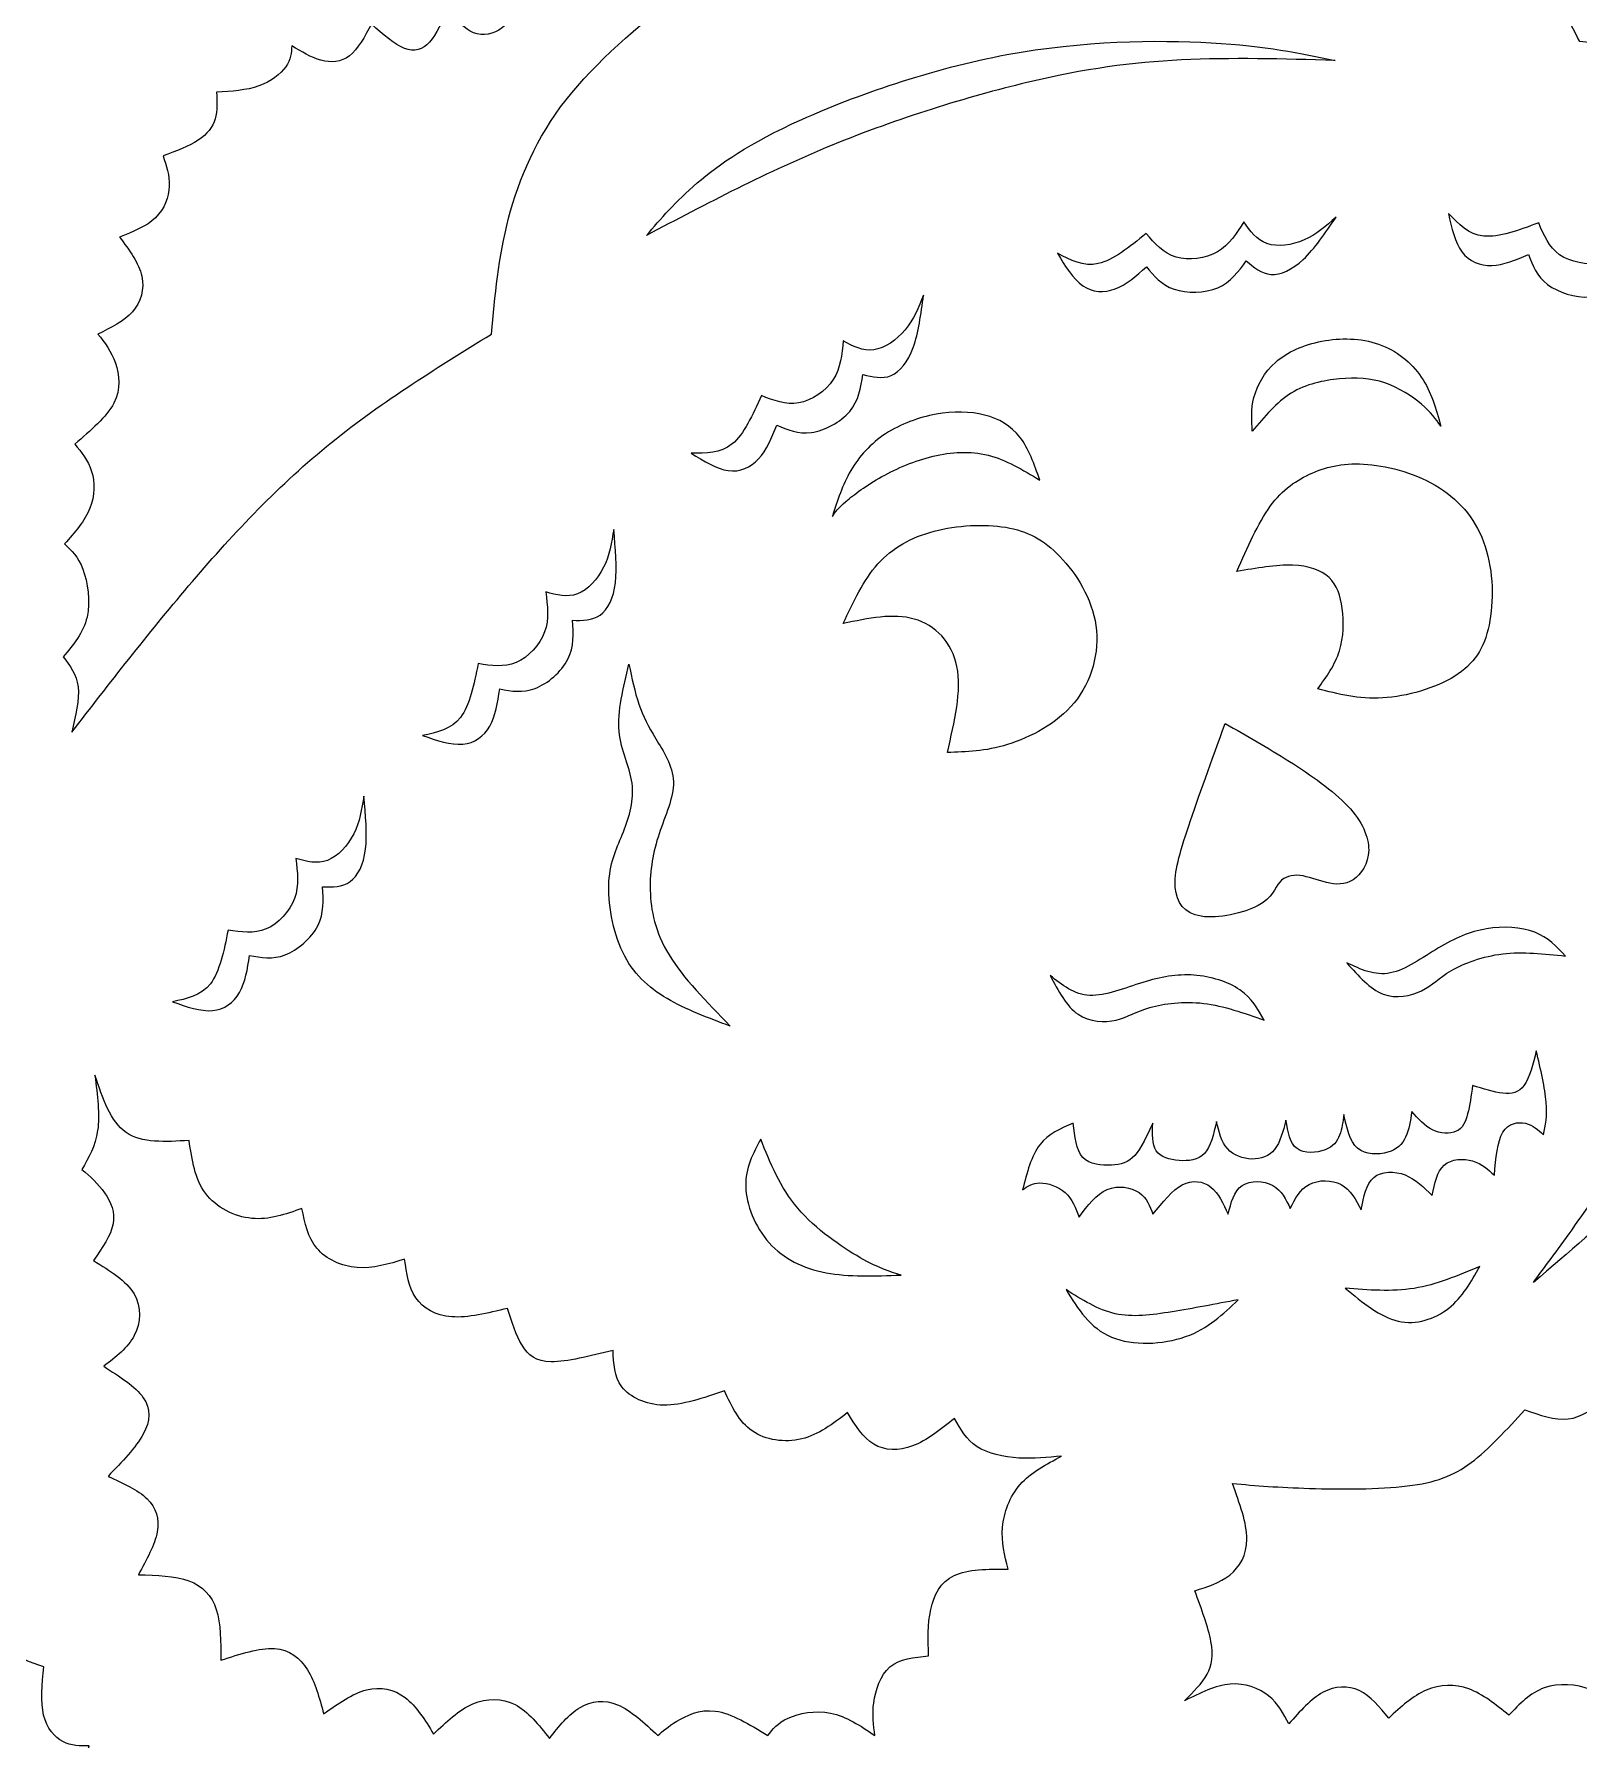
# Model space of a CAD drawing. Header units: millimetres. Extents: x 30 to 570, y 16 to 401.
# Drawn here: x 92.3 to 163.5, y 253.6 to 332.2 of the extents above; entities that cross this region are included whole.
import ezdxf

# ---------------------------------------------------------------- set-up
doc = ezdxf.new("R2010")
doc.units = ezdxf.units.MM
doc.layers.add('Default', color=7, linetype='Continuous')
doc.layers.add('DV1_Layer_1', color=7, linetype='Continuous')

# ---------------------------------------------------------------- blocks, each defined once
blk = doc.blocks.new('SE')
at = {"layer": 'DV1_Layer_1', "color": 7, "linetype": 'Continuous'}
for points, knots in [([(300.174, 19.959), (298.126, 20.003), (296.078, 20.048), (294.365, 20.471), (292.65, 20.894), (291.27, 21.695), (290.402, 22.741), (289.534, 23.788), (289.178, 25.079), (288.822, 26.37), (287.263, 26.325), (284.147, 26.236), (281.209, 28.284), (280.051, 29.419), (278.894, 30.555), (278.048, 31.801), (277.202, 33.048), (276.49, 32.424), (275.065, 31.178), (271.86, 31.534), (270.68, 32.313), (269.5, 33.092), (268.743, 34.472), (267.986, 35.853), (267.051, 34.873), (266.116, 33.894), (264.736, 33.382), (263.356, 32.87), (261.531, 32.825), (260.129, 33.159), (258.726, 33.493), (257.747, 34.205), (257.079, 35.073), (256.411, 35.942), (256.055, 36.966), (255.699, 37.989), (253.829, 37.9), (250.089, 37.722), (244.213, 39.859), (238.87, 42.263), (234.952, 41.907), (233.016, 41.418), (231.079, 40.928), (229.165, 40.126), (227.139, 38.791), (225.114, 37.455), (222.977, 35.585), (220.461, 33.872), (217.946, 32.157), (212.158, 29.041), (208.285, 27.038), (201.963, 24.99), (198.958, 24.344), (195.953, 23.699), (193.104, 23.431), (189.431, 23.498), (185.758, 23.565), (181.261, 23.966), (177.099, 25.279), (172.936, 26.592), (165.279, 31.044), (156.909, 35.496), (153.214, 37.077), (149.519, 38.657), (146.313, 39.592), (143.486, 40.015), (140.659, 40.438), (138.21, 40.349), (135.873, 39.659), (133.536, 38.969), (129.084, 36.387), (124.276, 35.585), (121.983, 35.407), (119.69, 35.229), (117.509, 35.274), (115.661, 35.63), (113.814, 35.986), (112.3, 36.654), (110.786, 37.322), (109.896, 35.808), (108.115, 32.781), (104.553, 31.534), (102.862, 31.245), (101.17, 30.955), (99.567, 31), (98.209, 31.534), (96.851, 32.068), (95.738, 33.092), (94.959, 34.205), (94.18, 35.318), (93.735, 36.52), (93.423, 37.789), (93.112, 39.058), (92.934, 40.394), (92.756, 41.729), (90.173, 40.883), (87.591, 40.037), (84.564, 39.214), (81.537, 38.39), (74.591, 36.787), (69.427, 36.431), (66.6, 36.676), (63.773, 36.921), (60.701, 37.589), (57.407, 38.902), (54.112, 40.215), (50.595, 42.174), (48.236, 45.179), (45.876, 48.185), (43.472, 56.287), (44.808, 61.362), (45.943, 63.41), (47.078, 65.458), (48.681, 67.017), (50.283, 68.575), (47.523, 70.89), (44.763, 73.205), (42.003, 75.52), (44.451, 78.147), (46.9, 80.773), (49.349, 83.4), (46.766, 85.804), (44.184, 88.208), (41.602, 90.612), (44.14, 93.239), (46.677, 95.865), (49.215, 98.492), (46.633, 101.119), (44.051, 103.746), (41.469, 106.372), (44.14, 109.043), (46.811, 111.715), (49.482, 114.386), (46.677, 116.879), (43.873, 119.372), (41.068, 121.865), (43.338, 124.625), (45.609, 127.386), (47.879, 130.146), (45.119, 132.684), (42.359, 135.221), (39.599, 137.759), (41.958, 140.385), (44.318, 143.012), (46.677, 145.639), (44.006, 147.998), (41.335, 150.358), (38.664, 152.718), (41.335, 155.3), (44.006, 157.882), (46.677, 160.464), (43.917, 162.868), (41.157, 165.272), (38.397, 167.676), (41.157, 170.392), (43.917, 173.108), (46.677, 175.823), (43.784, 178.094), (40.89, 180.364), (37.996, 182.635), (40.623, 185.306), (43.249, 187.977), (45.876, 190.649), (43.427, 193.142), (40.979, 195.635), (38.53, 198.128), (41.379, 200.487), (44.229, 202.847), (47.078, 205.207), (44.629, 207.7), (42.181, 210.193), (39.732, 212.686), (42.136, 215.224), (44.54, 217.761), (46.944, 220.299), (44.273, 222.658), (41.602, 225.018), (38.931, 227.378), (41.29, 230.316), (43.65, 233.254), (46.01, 236.193), (43.472, 238.374), (40.934, 240.555), (38.397, 242.737), (40.934, 245.675), (43.472, 248.614), (46.01, 251.552), (43.027, 253.555), (40.044, 255.559), (37.061, 257.562), (39.777, 259.833), (42.492, 262.103), (45.208, 264.374), (42.27, 267.045), (39.332, 269.716), (36.393, 272.387), (39.332, 274.925), (42.27, 277.463), (45.208, 280), (42.403, 282.493), (39.599, 284.986), (36.794, 287.48), (39.821, 290.062), (42.849, 292.644), (45.876, 295.226), (43.249, 297.808), (40.623, 300.39), (37.996, 302.973), (41.068, 305.288), (44.14, 307.603), (47.212, 309.918), (44.496, 311.877), (41.78, 313.835), (39.064, 315.794), (41.825, 318.51), (44.585, 321.226), (47.345, 323.941), (44.407, 326.791), (41.469, 329.64), (38.53, 332.489), (41.602, 334.804), (44.674, 337.119), (47.746, 339.434), (44.897, 342.239), (42.047, 345.044), (39.198, 347.849), (42.003, 349.941), (44.808, 352.034), (47.612, 354.126), (44.763, 356.174), (41.914, 358.222), (39.064, 360.27), (41.825, 363.075), (44.585, 365.879), (47.345, 368.684), (44.852, 370.776), (42.359, 372.869), (39.866, 374.961)], [0, 0, 0, 0, 0.011364, 0.011364, 0.011364, 0.022727, 0.022727, 0.022727, 0.034091, 0.034091, 0.034091, 0.045455, 0.056818, 0.056818, 0.056818, 0.068182, 0.068182, 0.068182, 0.079545, 0.090909, 0.090909, 0.090909, 0.102273, 0.102273, 0.102273, 0.113636, 0.113636, 0.113636, 0.125, 0.125, 0.125, 0.136364, 0.136364, 0.136364, 0.147727, 0.147727, 0.147727, 0.159091, 0.170455, 0.181818, 0.193182, 0.193182, 0.193182, 0.204545, 0.204545, 0.204545, 0.215909, 0.215909, 0.215909, 0.227273, 0.238636, 0.25, 0.25, 0.25, 0.261364, 0.261364, 0.261364, 0.272727, 0.272727, 0.272727, 0.284091, 0.295455, 0.295455, 0.295455, 0.306818, 0.306818, 0.306818, 0.318182, 0.318182, 0.318182, 0.329545, 0.340909, 0.340909, 0.340909, 0.352273, 0.352273, 0.352273, 0.363636, 0.363636, 0.363636, 0.375, 0.386364, 0.386364, 0.386364, 0.397727, 0.397727, 0.397727, 0.409091, 0.409091, 0.409091, 0.420455, 0.420455, 0.420455, 0.431818, 0.431818, 0.431818, 0.443182, 0.443182, 0.443182, 0.454545, 0.465909, 0.465909, 0.465909, 0.477273, 0.477273, 0.477273, 0.488636, 0.488636, 0.488636, 0.5, 0.511364, 0.511364, 0.511364, 0.522727, 0.522727, 0.522727, 0.534091, 0.534091, 0.534091, 0.545455, 0.545455, 0.545455, 0.556818, 0.556818, 0.556818, 0.568182, 0.568182, 0.568182, 0.579545, 0.579545, 0.579545, 0.590909, 0.590909, 0.590909, 0.602273, 0.602273, 0.602273, 0.613636, 0.613636, 0.613636, 0.625, 0.625, 0.625, 0.636364, 0.636364, 0.636364, 0.647727, 0.647727, 0.647727, 0.659091, 0.659091, 0.659091, 0.670455, 0.670455, 0.670455, 0.681818, 0.681818, 0.681818, 0.693182, 0.693182, 0.693182, 0.704545, 0.704545, 0.704545, 0.715909, 0.715909, 0.715909, 0.727273, 0.727273, 0.727273, 0.738636, 0.738636, 0.738636, 0.75, 0.75, 0.75, 0.761364, 0.761364, 0.761364, 0.772727, 0.772727, 0.772727, 0.784091, 0.784091, 0.784091, 0.795455, 0.795455, 0.795455, 0.806818, 0.806818, 0.806818, 0.818182, 0.818182, 0.818182, 0.829545, 0.829545, 0.829545, 0.840909, 0.840909, 0.840909, 0.852273, 0.852273, 0.852273, 0.863636, 0.863636, 0.863636, 0.875, 0.875, 0.875, 0.886364, 0.886364, 0.886364, 0.897727, 0.897727, 0.897727, 0.909091, 0.909091, 0.909091, 0.920455, 0.920455, 0.920455, 0.931818, 0.931818, 0.931818, 0.943182, 0.943182, 0.943182, 0.954545, 0.954545, 0.954545, 0.965909, 0.965909, 0.965909, 0.977273, 0.977273, 0.977273, 1, 1, 1, 1]), ([(157.774, 337.672), (159.151, 336.761), (160.529, 335.85), (162.439, 333.896), (162.972, 332.851), (163.505, 331.807), (165.771, 331.585), (168.037, 331.363), (170.536, 330.764), (173.035, 330.164), (175.767, 329.186), (180.232, 327.143), (181.964, 326.076), (183.808, 324.844), (185.652, 323.611), (187.607, 322.211), (188.884, 321.29), (190.161, 320.368), (190.761, 319.923), (191.361, 319.479), (191.072, 320.034), (190.783, 320.59), (190.661, 321.145), (190.539, 321.7), (190.583, 322.256), (190.783, 322.711), (190.983, 323.166), (191.339, 323.522), (191.694, 323.877), (191.027, 324.277), (190.361, 324.677), (190.028, 325.154), (189.695, 325.632), (189.695, 326.188), (190.005, 327.231), (190.317, 327.72), (190.628, 328.209), (190.072, 328.32), (189.517, 328.431), (189.017, 328.675), (188.518, 328.92), (188.073, 329.298), (187.951, 329.797), (187.829, 330.297), (188.029, 330.919), (188.229, 331.541), (187.629, 331.452), (187.029, 331.363), (186.507, 331.441), (185.985, 331.519), (185.541, 331.763), (185.052, 332.674), (185.007, 333.34), (184.963, 334.007), (184.475, 333.807), (183.986, 333.607), (183.397, 333.496), (182.809, 333.385), (182.12, 333.362), (181.343, 334.095), (181.253, 334.851), (181.165, 335.606), (180.632, 335.317), (180.098, 335.028), (179.532, 334.951), (178.966, 334.873), (178.366, 335.006), (177.988, 335.484), (177.611, 335.961), (177.455, 336.783), (177.3, 337.605), (176.678, 337.183), (176.056, 336.761), (175.434, 336.639), (174.812, 336.517), (174.19, 336.695), (173.801, 337.094), (173.412, 337.494), (173.257, 338.116), (173.101, 338.738), (172.391, 338.161), (171.679, 337.583), (170.391, 337.183), (169.814, 337.361), (169.414, 337.727), (169.014, 338.094), (168.792, 338.649), (168.57, 339.205), (168.17, 338.716), (167.77, 338.227), (167.148, 338.05), (166.526, 337.872), (165.682, 338.005), (165.16, 338.249), (164.638, 338.494), (164.438, 338.849), (164.238, 339.205), (164.061, 338.694), (163.883, 338.183), (163.194, 337.605), (162.683, 337.539), (162.139, 337.749), (161.595, 337.96), (161.017, 338.449), (160.44, 338.938), (160.351, 338.494), (160.262, 338.049), (159.818, 337.838), (159.373, 337.627), (158.574, 337.65), (157.774, 337.672)], [0, 0, 0, 0, 0.025, 0.025, 0.05, 0.05, 0.05, 0.075, 0.075, 0.075, 0.1, 0.1, 0.125, 0.125, 0.125, 0.15, 0.15, 0.15, 0.175, 0.175, 0.175, 0.2, 0.2, 0.2, 0.225, 0.225, 0.225, 0.25, 0.25, 0.25, 0.275, 0.275, 0.275, 0.3, 0.3, 0.325, 0.325, 0.325, 0.35, 0.35, 0.35, 0.375, 0.375, 0.375, 0.4, 0.4, 0.4, 0.425, 0.425, 0.425, 0.45, 0.45, 0.475, 0.475, 0.475, 0.5, 0.5, 0.5, 0.525, 0.525, 0.55, 0.55, 0.55, 0.575, 0.575, 0.575, 0.6, 0.6, 0.6, 0.625, 0.625, 0.625, 0.65, 0.65, 0.65, 0.675, 0.675, 0.675, 0.7, 0.7, 0.7, 0.725, 0.725, 0.75, 0.75, 0.75, 0.775, 0.775, 0.775, 0.8, 0.8, 0.8, 0.825, 0.825, 0.825, 0.85, 0.85, 0.85, 0.875, 0.875, 0.9, 0.9, 0.9, 0.925, 0.925, 0.925, 0.95, 0.95, 0.95, 1, 1, 1, 1]), ([(122.055, 334.073), (120.122, 332.474), (118.19, 330.875), (116.824, 329.131), (115.458, 327.387), (114.658, 325.499), (114.181, 323.677), (113.703, 321.856), (113.547, 320.101), (113.392, 318.346), (110.771, 316.725), (108.149, 315.103), (105.795, 313.171), (103.44, 311.238), (101.352, 308.994), (99.442, 306.751), (97.532, 304.507), (95.799, 302.264), (94.066, 300.02), (94.244, 300.775), (94.422, 301.531), (94.355, 302.108), (94.289, 302.686), (93.977, 303.086), (93.666, 303.485), (94.133, 304.041), (94.599, 304.596), (94.933, 306.04), (94.799, 306.929), (94.355, 308.106), (94.044, 308.395), (93.733, 308.683), (94.2, 309.217), (94.666, 309.75), (94.899, 310.327), (95.132, 310.905), (95.132, 311.527), (94.977, 312.026), (94.822, 312.526), (94.51, 312.904), (94.2, 313.282), (94.933, 313.903), (95.666, 314.526), (95.999, 315.17), (96.332, 315.814), (96.265, 316.48), (95.888, 317.547), (95.577, 317.946), (95.266, 318.346), (95.866, 318.635), (96.465, 318.924), (96.854, 319.368), (97.243, 319.812), (97.599, 321.012), (96.709, 322.211), (96.265, 322.811), (96.887, 323.055), (97.509, 323.3), (97.92, 323.7), (98.331, 324.099), (98.531, 324.655), (98.553, 325.154), (98.576, 325.654), (98.42, 326.099), (98.265, 326.543), (98.864, 326.765), (99.464, 326.987), (99.886, 327.265), (100.308, 327.543), (100.553, 327.876), (100.664, 328.253), (100.775, 328.631), (100.752, 329.053), (100.73, 329.475), (101.419, 329.519), (102.108, 329.564), (102.674, 329.764), (103.24, 329.964), (103.685, 330.319), (103.918, 330.652), (104.151, 330.985), (104.173, 331.297), (104.196, 331.608), (104.64, 331.341), (105.084, 331.074), (105.54, 330.952), (105.995, 330.83), (106.461, 330.852), (106.85, 331.152), (107.239, 331.452), (107.55, 332.03), (107.861, 332.607), (108.394, 332.141), (108.927, 331.674), (109.838, 331.319), (110.216, 331.43), (110.86, 332.141), (111.126, 332.74), (111.393, 333.34), (111.703, 332.918), (112.015, 332.496), (112.414, 332.285), (112.814, 332.074), (113.303, 332.074), (113.736, 332.341), (114.169, 332.607), (114.547, 333.14), (114.925, 333.673), (115.391, 333.296), (115.858, 332.918), (116.324, 332.807), (116.79, 332.696), (117.257, 332.852), (117.923, 333.429), (118.123, 333.851), (118.323, 334.273), (118.679, 334.007), (119.034, 333.74), (119.878, 333.518), (120.367, 333.563), (120.811, 333.662), (121.255, 333.762), (121.655, 333.918), (122.055, 334.073)], [0, 0, 0, 0, 0.022222, 0.022222, 0.022222, 0.044444, 0.044444, 0.044444, 0.066667, 0.066667, 0.066667, 0.088889, 0.088889, 0.088889, 0.111111, 0.111111, 0.111111, 0.133333, 0.133333, 0.133333, 0.155556, 0.155556, 0.155556, 0.177778, 0.177778, 0.177778, 0.2, 0.2, 0.222222, 0.222222, 0.244444, 0.244444, 0.244444, 0.266667, 0.266667, 0.266667, 0.288889, 0.288889, 0.288889, 0.311111, 0.311111, 0.311111, 0.333333, 0.333333, 0.333333, 0.355556, 0.355556, 0.377778, 0.377778, 0.377778, 0.4, 0.4, 0.4, 0.422222, 0.444444, 0.444444, 0.444444, 0.466667, 0.466667, 0.466667, 0.488889, 0.488889, 0.488889, 0.511111, 0.511111, 0.511111, 0.533333, 0.533333, 0.533333, 0.555556, 0.555556, 0.555556, 0.577778, 0.577778, 0.577778, 0.6, 0.6, 0.6, 0.622222, 0.622222, 0.622222, 0.644444, 0.644444, 0.644444, 0.666667, 0.666667, 0.666667, 0.688889, 0.688889, 0.688889, 0.711111, 0.711111, 0.711111, 0.733333, 0.733333, 0.755556, 0.755556, 0.777778, 0.777778, 0.777778, 0.8, 0.8, 0.8, 0.822222, 0.822222, 0.822222, 0.844444, 0.844444, 0.844444, 0.866667, 0.866667, 0.866667, 0.888889, 0.888889, 0.911111, 0.911111, 0.911111, 0.933333, 0.933333, 0.955556, 0.955556, 0.955556, 1, 1, 1, 1]), ([(120.522, 322.878), (123.299, 324.344), (126.076, 325.81), (132.095, 328.276), (135.339, 329.275), (138.037, 329.919), (140.736, 330.563), (142.891, 330.852), (145.168, 330.963), (147.445, 331.074), (149.844, 331.008), (152.243, 330.941), (150.644, 331.274), (149.044, 331.608), (146.534, 331.752), (144.024, 331.897), (140.603, 331.852), (137.127, 331.208), (133.65, 330.564), (130.118, 329.319), (127.675, 328.22), (125.232, 327.121), (123.876, 326.165), (122.866, 325.299), (121.855, 324.433), (121.189, 323.655), (120.522, 322.878)], [0, 0, 0, 0, 0.1, 0.1, 0.2, 0.2, 0.2, 0.3, 0.3, 0.3, 0.4, 0.4, 0.4, 0.5, 0.5, 0.5, 0.6, 0.6, 0.6, 0.7, 0.7, 0.7, 0.8, 0.8, 0.8, 1, 1, 1, 1]), ([(139.453, 322.062), (140.051, 321.749), (140.65, 321.436), (141.331, 321.587), (142.011, 321.738), (142.774, 322.353), (143.536, 322.968), (143.935, 322.514), (144.333, 322.061), (144.916, 321.886), (145.499, 321.712), (146.268, 321.815), (146.818, 322.132), (147.369, 322.45), (147.702, 322.981), (148.035, 323.512), (148.328, 323.094), (148.621, 322.675), (149.102, 322.51), (149.583, 322.346), (150.253, 322.434), (151.376, 322.922), (151.829, 323.32), (152.282, 323.719), (151.787, 322.993), (151.292, 322.266), (150.776, 321.784), (150.26, 321.301), (149.723, 321.061), (149.282, 321.091), (148.841, 321.121), (148.495, 321.421), (148.149, 321.722), (147.791, 321.227), (147.432, 320.732), (146.837, 320.478), (146.242, 320.224), (145.41, 320.212), (144.823, 320.411), (144.237, 320.611), (143.894, 321.022), (143.552, 321.433), (143.081, 321.022), (142.609, 320.611), (142.105, 320.421), (141.601, 320.231), (141.064, 320.262), (140.617, 320.572), (140.169, 320.883), (139.811, 321.473), (139.453, 322.062)], [0, 0, 0, 0, 0.055556, 0.055556, 0.055556, 0.111111, 0.111111, 0.111111, 0.166667, 0.166667, 0.166667, 0.222222, 0.222222, 0.222222, 0.277778, 0.277778, 0.277778, 0.333333, 0.333333, 0.333333, 0.388889, 0.388889, 0.444444, 0.444444, 0.444444, 0.5, 0.5, 0.5, 0.555556, 0.555556, 0.555556, 0.611111, 0.611111, 0.611111, 0.666667, 0.666667, 0.666667, 0.722222, 0.722222, 0.722222, 0.777778, 0.777778, 0.777778, 0.833333, 0.833333, 0.833333, 0.888889, 0.888889, 0.888889, 1, 1, 1, 1]), ([(157.456, 323.901), (157.924, 323.414), (158.392, 322.927), (159.085, 322.854), (159.778, 322.781), (160.697, 323.122), (161.615, 323.462), (161.849, 322.906), (162.083, 322.35), (162.581, 321.999), (163.078, 321.648), (163.839, 321.502), (164.462, 321.628), (165.085, 321.754), (165.57, 322.153), (166.054, 322.55), (166.199, 322.06), (166.344, 321.57), (166.748, 321.261), (167.152, 320.952), (167.815, 320.824), (169.035, 320.929), (169.591, 321.163), (170.147, 321.397), (169.447, 320.866), (168.747, 320.334), (167.462, 319.746), (166.876, 319.689), (166.468, 319.858), (166.059, 320.027), (165.826, 320.422), (165.594, 320.816), (165.097, 320.461), (164.599, 320.105), (163.31, 320.002), (162.517, 320.254), (162.024, 320.63), (161.531, 321.005), (161.337, 321.504), (161.144, 322.002), (160.566, 321.762), (159.988, 321.522), (159.45, 321.502), (158.912, 321.482), (158.412, 321.682), (158.087, 322.118), (157.761, 322.555), (157.608, 323.228), (157.456, 323.901)], [0, 0, 0, 0, 0.055556, 0.055556, 0.055556, 0.111111, 0.111111, 0.111111, 0.166667, 0.166667, 0.166667, 0.222222, 0.222222, 0.222222, 0.277778, 0.277778, 0.277778, 0.333333, 0.333333, 0.333333, 0.388889, 0.388889, 0.444444, 0.444444, 0.444444, 0.5, 0.5, 0.555556, 0.555556, 0.555556, 0.611111, 0.611111, 0.611111, 0.666667, 0.666667, 0.722222, 0.722222, 0.722222, 0.777778, 0.777778, 0.777778, 0.833333, 0.833333, 0.833333, 0.888889, 0.888889, 0.888889, 1, 1, 1, 1]), ([(122.584, 312.864), (123.26, 312.854), (123.936, 312.846), (124.475, 313.287), (125.014, 313.729), (125.417, 314.622), (125.819, 315.515), (126.379, 315.291), (126.94, 315.066), (127.539, 315.174), (128.138, 315.281), (128.777, 315.72), (129.124, 316.252), (129.473, 316.784), (129.53, 317.409), (129.587, 318.033), (130.037, 317.792), (130.488, 317.55), (130.992, 317.621), (131.495, 317.691), (132.053, 318.073), (132.444, 318.544), (132.835, 319.015), (133.059, 319.575), (133.284, 320.135), (133.169, 319.264), (133.056, 318.392), (132.571, 317.065), (132.2, 316.608), (131.793, 316.435), (131.386, 316.263), (130.941, 316.375), (130.498, 316.487), (130.401, 315.883), (130.305, 315.28), (129.472, 314.29), (128.735, 313.903), (128.122, 313.816), (127.508, 313.729), (127.017, 313.941), (126.526, 314.154), (126.291, 313.574), (126.056, 312.994), (125.693, 312.597), (125.329, 312.2), (124.835, 311.985), (124.296, 312.06), (123.756, 312.135), (123.17, 312.499), (122.584, 312.864)], [0, 0, 0, 0, 0.055556, 0.055556, 0.055556, 0.111111, 0.111111, 0.111111, 0.166667, 0.166667, 0.166667, 0.222222, 0.222222, 0.222222, 0.277778, 0.277778, 0.277778, 0.333333, 0.333333, 0.333333, 0.388889, 0.388889, 0.388889, 0.444444, 0.444444, 0.444444, 0.5, 0.5, 0.555556, 0.555556, 0.555556, 0.611111, 0.611111, 0.611111, 0.666667, 0.666667, 0.722222, 0.722222, 0.722222, 0.777778, 0.777778, 0.777778, 0.833333, 0.833333, 0.833333, 0.888889, 0.888889, 0.888889, 1, 1, 1, 1]), ([(148.427, 313.87), (148.984, 314.54), (149.541, 315.21), (150.22, 315.628), (150.899, 316.047), (151.701, 316.214), (152.447, 316.281), (153.192, 316.348), (153.883, 316.315), (155.185, 315.879), (155.798, 315.477), (156.221, 315.115), (156.644, 314.752), (156.878, 314.428), (157.112, 314.104), (156.889, 314.897), (156.666, 315.69), (156.21, 316.365), (155.754, 317.04), (155.063, 317.599), (154.245, 317.883), (153.427, 318.168), (152.48, 318.179), (151.634, 318.017), (150.788, 317.855), (150.042, 317.52), (149.507, 317.051), (148.973, 316.583), (148.65, 315.98), (148.505, 315.427), (148.36, 314.875), (148.394, 314.372), (148.427, 313.87)], [0, 0, 0, 0, 0.083333, 0.083333, 0.083333, 0.166667, 0.166667, 0.166667, 0.25, 0.25, 0.333333, 0.333333, 0.333333, 0.416667, 0.416667, 0.416667, 0.5, 0.5, 0.5, 0.583333, 0.583333, 0.583333, 0.666667, 0.666667, 0.666667, 0.75, 0.75, 0.75, 0.833333, 0.833333, 0.833333, 1, 1, 1, 1]), ([(138.641, 311.626), (137.861, 312.095), (137.082, 312.564), (136.258, 312.77), (135.434, 312.977), (134.565, 312.921), (133.725, 312.72), (132.884, 312.519), (132.071, 312.173), (131.37, 311.782), (130.669, 311.392), (130.078, 310.956), (129.355, 310.331), (129.221, 310.141), (129.088, 309.952), (129.321, 310.677), (129.555, 311.403), (129.939, 312.062), (130.323, 312.72), (130.858, 313.312), (131.543, 313.758), (132.227, 314.205), (133.062, 314.506), (133.864, 314.651), (134.665, 314.797), (135.434, 314.785), (136.096, 314.618), (136.759, 314.451), (137.316, 314.127), (137.722, 313.602), (138.128, 313.077), (138.385, 312.352), (138.641, 311.626)], [0, 0, 0, 0, 0.083333, 0.083333, 0.083333, 0.166667, 0.166667, 0.166667, 0.25, 0.25, 0.25, 0.333333, 0.333333, 0.416667, 0.416667, 0.416667, 0.5, 0.5, 0.5, 0.583333, 0.583333, 0.583333, 0.666667, 0.666667, 0.666667, 0.75, 0.75, 0.75, 0.833333, 0.833333, 0.833333, 1, 1, 1, 1]), ([(147.711, 307.417), (148.622, 307.573), (149.533, 307.728), (150.277, 307.706), (151.021, 307.684), (151.599, 307.484), (151.965, 307.14), (152.332, 306.795), (152.487, 306.306), (152.565, 305.707), (152.643, 305.107), (152.643, 304.396), (152.443, 303.763), (152.243, 303.13), (151.843, 302.575), (151.443, 302.019), (152.376, 301.775), (153.309, 301.531), (155.553, 301.664), (156.864, 302.042), (158.64, 303.152), (159.107, 303.885), (159.329, 304.952), (159.551, 306.018), (159.529, 307.417), (159.151, 308.572), (158.774, 309.727), (158.041, 310.638), (157.041, 311.271), (156.041, 311.904), (154.775, 312.26), (153.742, 312.349), (152.709, 312.438), (151.91, 312.26), (150.466, 311.638), (149.822, 311.193), (149.255, 310.416), (148.689, 309.639), (148.2, 308.528), (147.711, 307.417)], [0, 0, 0, 0, 0.066667, 0.066667, 0.066667, 0.133333, 0.133333, 0.133333, 0.2, 0.2, 0.2, 0.266667, 0.266667, 0.266667, 0.333333, 0.333333, 0.333333, 0.4, 0.4, 0.466667, 0.466667, 0.533333, 0.533333, 0.533333, 0.6, 0.6, 0.6, 0.666667, 0.666667, 0.666667, 0.733333, 0.733333, 0.733333, 0.8, 0.8, 0.866667, 0.866667, 0.866667, 1, 1, 1, 1]), ([(129.585, 305.018), (130.74, 305.262), (131.896, 305.507), (132.862, 305.229), (133.828, 304.952), (134.606, 304.152), (134.828, 303.041), (135.05, 301.931), (134.717, 300.509), (134.383, 299.087), (135.25, 299.109), (136.116, 299.132), (137.16, 299.454), (138.204, 299.776), (139.426, 300.398), (140.225, 301.375), (141.025, 302.353), (141.403, 303.685), (141.225, 304.929), (141.047, 306.173), (140.314, 307.328), (139.57, 308.106), (138.826, 308.883), (138.071, 309.283), (137.071, 309.45), (136.072, 309.616), (134.828, 309.55), (133.772, 309.272), (132.717, 308.994), (131.851, 308.506), (131.185, 307.762), (130.518, 307.017), (130.052, 306.018), (129.585, 305.018)], [0, 0, 0, 0, 0.083333, 0.083333, 0.083333, 0.166667, 0.166667, 0.166667, 0.25, 0.25, 0.25, 0.333333, 0.333333, 0.333333, 0.416667, 0.416667, 0.416667, 0.5, 0.5, 0.5, 0.583333, 0.583333, 0.583333, 0.666667, 0.666667, 0.666667, 0.75, 0.75, 0.75, 0.833333, 0.833333, 0.833333, 1, 1, 1, 1]), ([(110.22, 299.867), (110.881, 300.009), (111.541, 300.152), (112.394, 301.255), (112.587, 302.216), (112.779, 303.176), (113.375, 303.083), (113.971, 302.99), (115.091, 303.467), (115.615, 304.038), (116.055, 305.231), (115.971, 305.853), (115.887, 306.474), (116.38, 306.34), (116.873, 306.205), (117.348, 306.387), (117.823, 306.568), (118.281, 307.065), (118.556, 307.612), (118.832, 308.158), (118.925, 308.755), (119.018, 309.351), (119.102, 308.476), (119.187, 307.601), (119.1, 306.9), (119.012, 306.199), (118.753, 305.67), (118.395, 305.411), (118.036, 305.152), (117.578, 305.161), (117.121, 305.171), (117.162, 304.561), (117.203, 303.951), (116.908, 303.376), (116.613, 302.8), (115.982, 302.258), (115.404, 302.036), (114.825, 301.813), (114.299, 301.91), (113.773, 302.008), (113.674, 301.39), (113.575, 300.772), (113.309, 300.304), (113.043, 299.835), (112.611, 299.515), (112.069, 299.467), (111.526, 299.419), (110.873, 299.643), (110.22, 299.867)], [0, 0, 0, 0, 0.055556, 0.055556, 0.111111, 0.111111, 0.111111, 0.166667, 0.166667, 0.222222, 0.222222, 0.277778, 0.277778, 0.277778, 0.333333, 0.333333, 0.333333, 0.388889, 0.388889, 0.388889, 0.444444, 0.444444, 0.444444, 0.5, 0.5, 0.5, 0.555556, 0.555556, 0.555556, 0.611111, 0.611111, 0.611111, 0.666667, 0.666667, 0.666667, 0.722222, 0.722222, 0.722222, 0.777778, 0.777778, 0.777778, 0.833333, 0.833333, 0.833333, 0.888889, 0.888889, 0.888889, 1, 1, 1, 1]), ([(119.723, 303.152), (119.456, 302.064), (119.19, 300.975), (119.267, 300.065), (119.345, 299.154), (119.767, 298.421), (119.967, 296.911), (119.745, 296.133), (119.467, 295.433), (119.19, 294.734), (118.856, 294.111), (118.801, 293.145), (118.745, 292.179), (118.967, 290.868), (119.434, 289.891), (119.9, 288.914), (120.611, 288.269), (121.477, 287.758), (122.344, 287.248), (123.366, 286.87), (124.387, 286.492), (123.299, 287.603), (122.21, 288.714), (121.566, 289.769), (120.922, 290.824), (120.722, 291.823), (120.7, 292.745), (120.678, 293.667), (120.833, 294.511), (121.111, 295.344), (121.389, 296.177), (121.788, 296.999), (121.766, 297.743), (121.744, 298.487), (121.3, 299.154), (120.611, 300.287), (120.367, 300.753), (120.178, 301.308), (119.989, 301.864), (119.856, 302.508), (119.723, 303.152)], [0, 0, 0, 0, 0.066667, 0.066667, 0.066667, 0.133333, 0.133333, 0.2, 0.2, 0.2, 0.266667, 0.266667, 0.266667, 0.333333, 0.333333, 0.333333, 0.4, 0.4, 0.4, 0.466667, 0.466667, 0.466667, 0.533333, 0.533333, 0.533333, 0.6, 0.6, 0.6, 0.666667, 0.666667, 0.666667, 0.733333, 0.733333, 0.733333, 0.8, 0.8, 0.866667, 0.866667, 0.866667, 1, 1, 1, 1]), ([(147.178, 300.42), (146.556, 298.71), (145.934, 296.999), (145.501, 295.711), (145.068, 294.422), (144.824, 293.556), (144.879, 292.868), (144.935, 292.179), (145.29, 291.668), (146.068, 291.546), (146.845, 291.424), (148.045, 291.69), (149.355, 292.401), (149.466, 292.845), (149.689, 293.112), (149.911, 293.378), (150.244, 293.467), (150.621, 293.423), (150.999, 293.379), (151.421, 293.201), (151.843, 293.101), (152.265, 293.001), (152.687, 292.978), (153.065, 293.223), (153.442, 293.467), (153.776, 293.978), (153.798, 295.2), (153.487, 295.911), (152.821, 296.622), (152.154, 297.332), (151.132, 298.043), (150.133, 298.676), (149.133, 299.309), (148.156, 299.865), (147.178, 300.42)], [0, 0, 0, 0, 0.076923, 0.076923, 0.076923, 0.153846, 0.153846, 0.153846, 0.230769, 0.230769, 0.230769, 0.307692, 0.307692, 0.384615, 0.384615, 0.384615, 0.461538, 0.461538, 0.461538, 0.538462, 0.538462, 0.538462, 0.615385, 0.615385, 0.615385, 0.692308, 0.692308, 0.769231, 0.769231, 0.769231, 0.846154, 0.846154, 0.846154, 1, 1, 1, 1]), ([(98.699, 287.609), (99.36, 287.75), (100.02, 287.892), (100.447, 288.443), (100.875, 288.993), (101.069, 289.954), (101.263, 290.914), (101.859, 290.82), (102.455, 290.726), (103.015, 290.964), (103.575, 291.202), (104.1, 291.772), (104.321, 292.368), (104.542, 292.964), (104.458, 293.586), (104.376, 294.207), (104.868, 294.072), (105.361, 293.937), (105.837, 294.118), (106.312, 294.299), (106.771, 294.795), (107.323, 295.887), (107.417, 296.483), (107.511, 297.079), (107.594, 296.205), (107.677, 295.33), (107.589, 294.629), (107.5, 293.927), (107.24, 293.399), (106.882, 293.141), (106.523, 292.882), (106.065, 292.892), (105.607, 292.903), (105.648, 292.293), (105.688, 291.683), (105.392, 291.108), (105.096, 290.532), (104.464, 289.991), (103.886, 289.77), (103.307, 289.548), (102.781, 289.646), (102.255, 289.744), (102.155, 289.127), (102.055, 288.509), (101.788, 288.041), (101.522, 287.573), (101.089, 287.253), (100.547, 287.206), (100.004, 287.159), (99.351, 287.384), (98.699, 287.609)], [0, 0, 0, 0, 0.055556, 0.055556, 0.055556, 0.111111, 0.111111, 0.111111, 0.166667, 0.166667, 0.166667, 0.222222, 0.222222, 0.222222, 0.277778, 0.277778, 0.277778, 0.333333, 0.333333, 0.333333, 0.388889, 0.388889, 0.444444, 0.444444, 0.444444, 0.5, 0.5, 0.5, 0.555556, 0.555556, 0.555556, 0.611111, 0.611111, 0.611111, 0.666667, 0.666667, 0.666667, 0.722222, 0.722222, 0.722222, 0.777778, 0.777778, 0.777778, 0.833333, 0.833333, 0.833333, 0.888889, 0.888889, 0.888889, 1, 1, 1, 1]), ([(186.563, 258.77), (186.54, 259.57), (186.518, 260.369), (186.673, 260.969), (186.829, 261.569), (187.496, 262.369), (188.828, 262.902), (189.495, 263.168), (189.339, 263.946), (189.184, 264.723), (189.272, 265.39), (189.361, 266.056), (189.695, 266.611), (190.738, 267.389), (191.45, 267.611), (192.16, 267.833), (191.76, 268.388), (191.361, 268.944), (190.961, 270.188), (190.961, 270.876), (191.561, 272.054), (192.16, 272.542), (192.76, 273.031), (192.249, 273.564), (191.738, 274.097), (191.294, 275.341), (191.361, 276.052), (191.605, 276.618), (191.849, 277.185), (192.271, 277.607), (192.693, 278.029), (192.116, 278.562), (191.538, 279.095), (191.349, 279.739), (191.161, 280.384), (191.361, 281.139), (191.627, 281.616), (191.894, 282.094), (192.227, 282.294), (192.56, 282.494), (192.16, 282.827), (191.76, 283.16), (191.561, 283.571), (191.361, 283.982), (191.361, 284.471), (191.738, 285.448), (192.116, 285.937), (192.494, 286.426), (192.094, 287.27), (191.694, 288.114), (191.649, 288.813), (191.605, 289.513), (191.916, 290.069), (192.227, 290.513), (192.538, 290.957), (192.849, 291.29), (193.16, 291.624), (192.693, 291.801), (192.227, 291.979), (191.916, 292.368), (191.605, 292.756), (191.449, 293.356), (191.294, 293.956), (191.094, 293.045), (190.894, 292.134), (190.294, 290.891), (189.895, 290.557), (189.461, 290.402), (189.028, 290.246), (188.562, 290.269), (188.095, 290.291), (188.229, 289.469), (188.362, 288.647), (188.295, 288.014), (188.229, 287.381), (187.962, 286.936), (186.918, 286.492), (186.14, 286.492), (185.363, 286.492), (185.363, 285.782), (185.363, 285.07), (185.052, 283.96), (184.741, 283.56), (184.197, 283.371), (183.653, 283.182), (182.875, 283.205), (182.098, 283.227), (182.076, 282.472), (182.053, 281.716), (181.542, 280.473), (181.054, 279.984), (180.443, 279.828), (179.832, 279.673), (179.099, 279.851), (178.366, 280.028), (178.122, 279.273), (177.877, 278.518), (177.611, 278.018), (177.344, 277.518), (177.055, 277.274), (175.945, 277.14), (175.123, 277.252), (174.301, 277.363), (174.19, 276.652), (174.078, 275.941), (173.746, 275.408), (173.412, 274.875), (172.857, 274.519), (172.191, 274.364), (171.524, 274.208), (170.746, 274.253), (169.969, 274.297), (169.614, 273.52), (169.258, 272.742), (168.925, 272.176), (168.592, 271.609), (168.281, 271.254), (167.681, 271.176), (167.082, 271.098), (166.193, 271.298), (165.304, 271.498), (165.104, 270.743), (164.905, 269.988), (164.527, 269.422), (164.149, 268.855), (163.594, 268.477), (162.35, 268.344), (161.661, 268.589), (160.973, 268.833), (160.151, 267.922), (159.329, 267.011), (157.685, 265.79), (156.863, 265.478), (155.564, 265.323), (154.265, 265.167), (152.487, 265.167), (151.066, 265.212), (149.644, 265.256), (148.578, 265.345), (147.512, 265.434), (147.845, 264.523), (148.178, 263.612), (148.178, 262.88), (148.178, 262.147), (147.845, 261.591), (147.389, 261.225), (146.934, 260.858), (146.356, 260.68), (145.779, 260.503), (146.09, 259.659), (146.401, 258.814), (146.645, 257.526), (146.579, 257.082), (146.112, 256.238), (145.712, 255.838), (145.312, 255.438), (146.023, 255.793), (146.734, 256.149), (147.412, 256.204), (148.089, 256.26), (148.733, 256.015), (149.622, 255.305), (149.866, 254.838), (150.11, 254.372), (150.621, 254.949), (151.132, 255.527), (151.688, 255.827), (152.243, 256.127), (152.843, 256.149), (153.353, 255.905), (153.864, 255.66), (154.287, 255.149), (154.709, 254.638), (155.264, 255.149), (155.819, 255.66), (156.441, 255.927), (157.063, 256.193), (157.752, 256.216), (158.396, 255.982), (159.04, 255.749), (159.64, 255.26), (160.24, 254.772), (160.728, 255.282), (161.217, 255.794), (162.528, 256.26), (163.35, 256.215), (164.016, 255.949), (164.682, 255.682), (165.194, 255.194), (165.704, 254.705), (165.993, 255.371), (166.282, 256.038), (166.726, 256.382), (167.17, 256.726), (167.77, 256.749), (168.347, 256.515), (168.925, 256.282), (169.481, 255.793), (170.036, 255.305), (170.547, 256.104), (171.058, 256.904), (172.435, 257.815), (173.301, 257.926), (174.012, 257.66), (174.723, 257.393), (175.278, 256.748), (175.834, 256.104), (176.189, 256.837), (176.544, 257.571), (177.788, 258.37), (178.677, 258.437), (179.488, 258.193), (180.298, 257.948), (181.031, 257.393), (181.764, 256.837), (181.898, 257.615), (182.031, 258.393), (183.097, 259.37), (184.03, 259.57), (184.763, 259.503), (185.496, 259.436), (186.029, 259.103), (186.563, 258.77)], [0, 0, 0, 0, 0.012195, 0.012195, 0.012195, 0.02439, 0.036585, 0.036585, 0.036585, 0.04878, 0.04878, 0.04878, 0.060976, 0.060976, 0.073171, 0.073171, 0.073171, 0.085366, 0.085366, 0.097561, 0.097561, 0.109756, 0.109756, 0.109756, 0.121951, 0.121951, 0.134146, 0.134146, 0.134146, 0.146341, 0.146341, 0.146341, 0.158537, 0.158537, 0.158537, 0.170732, 0.170732, 0.170732, 0.182927, 0.182927, 0.182927, 0.195122, 0.195122, 0.195122, 0.207317, 0.207317, 0.219512, 0.219512, 0.219512, 0.231707, 0.231707, 0.231707, 0.243902, 0.243902, 0.243902, 0.256098, 0.256098, 0.256098, 0.268293, 0.268293, 0.268293, 0.280488, 0.280488, 0.280488, 0.292683, 0.292683, 0.304878, 0.304878, 0.304878, 0.317073, 0.317073, 0.317073, 0.329268, 0.329268, 0.329268, 0.341463, 0.341463, 0.353659, 0.353659, 0.353659, 0.365854, 0.365854, 0.378049, 0.378049, 0.378049, 0.390244, 0.390244, 0.390244, 0.402439, 0.402439, 0.414634, 0.414634, 0.414634, 0.426829, 0.426829, 0.426829, 0.439024, 0.439024, 0.439024, 0.45122, 0.45122, 0.463415, 0.463415, 0.463415, 0.47561, 0.47561, 0.47561, 0.487805, 0.487805, 0.487805, 0.5, 0.5, 0.5, 0.512195, 0.512195, 0.512195, 0.52439, 0.52439, 0.52439, 0.536585, 0.536585, 0.536585, 0.54878, 0.54878, 0.54878, 0.560976, 0.560976, 0.573171, 0.573171, 0.573171, 0.585366, 0.585366, 0.597561, 0.597561, 0.597561, 0.609756, 0.609756, 0.609756, 0.621951, 0.621951, 0.621951, 0.634146, 0.634146, 0.634146, 0.646341, 0.646341, 0.646341, 0.658537, 0.658537, 0.658537, 0.670732, 0.670732, 0.682927, 0.682927, 0.695122, 0.695122, 0.695122, 0.707317, 0.707317, 0.707317, 0.719512, 0.719512, 0.731707, 0.731707, 0.731707, 0.743902, 0.743902, 0.743902, 0.756098, 0.756098, 0.756098, 0.768293, 0.768293, 0.768293, 0.780488, 0.780488, 0.780488, 0.792683, 0.792683, 0.792683, 0.804878, 0.804878, 0.804878, 0.817073, 0.817073, 0.829268, 0.829268, 0.829268, 0.841463, 0.841463, 0.841463, 0.853659, 0.853659, 0.853659, 0.865854, 0.865854, 0.865854, 0.878049, 0.878049, 0.878049, 0.890244, 0.890244, 0.902439, 0.902439, 0.902439, 0.914634, 0.914634, 0.914634, 0.926829, 0.926829, 0.939024, 0.939024, 0.939024, 0.95122, 0.95122, 0.95122, 0.963415, 0.963415, 0.97561, 0.97561, 0.97561, 1, 1, 1, 1]), ([(152.779, 289.401), (153.424, 289.1), (154.069, 288.799), (155.487, 289.074), (156.262, 289.651), (157, 290.093), (157.739, 290.535), (158.441, 290.842), (159.979, 291.101), (160.813, 291.052), (161.431, 290.813), (162.049, 290.575), (162.45, 290.146), (162.851, 289.718), (161.866, 289.821), (160.881, 289.926), (159.959, 289.816), (159.037, 289.707), (158.178, 289.384), (157.015, 288.714), (156.71, 288.365), (156.221, 288.121), (155.732, 287.877), (155.058, 287.736), (154.453, 287.966), (153.849, 288.197), (153.314, 288.799), (152.779, 289.401)], [0, 0, 0, 0, 0.090909, 0.090909, 0.181818, 0.181818, 0.181818, 0.272727, 0.272727, 0.363636, 0.363636, 0.363636, 0.454545, 0.454545, 0.454545, 0.545455, 0.545455, 0.545455, 0.636364, 0.636364, 0.727273, 0.727273, 0.727273, 0.818182, 0.818182, 0.818182, 1, 1, 1, 1]), ([(139.115, 288.825), (139.67, 288.381), (140.226, 287.936), (141.669, 287.869), (142.558, 288.247), (144.202, 288.758), (144.957, 288.891), (145.734, 288.836), (146.512, 288.78), (147.312, 288.536), (147.856, 288.158), (148.4, 287.781), (148.689, 287.27), (148.978, 286.759), (148.045, 287.092), (147.112, 287.425), (145.268, 287.648), (144.357, 287.536), (143.069, 287.159), (142.691, 286.892), (142.158, 286.77), (141.625, 286.648), (140.936, 286.67), (140.403, 287.036), (139.87, 287.403), (139.492, 288.114), (139.115, 288.825)], [0, 0, 0, 0, 0.090909, 0.090909, 0.181818, 0.181818, 0.272727, 0.272727, 0.272727, 0.363636, 0.363636, 0.363636, 0.454545, 0.454545, 0.454545, 0.545455, 0.545455, 0.636364, 0.636364, 0.727273, 0.727273, 0.727273, 0.818182, 0.818182, 0.818182, 1, 1, 1, 1]), ([(166.637, 287.559), (166.881, 286.381), (167.126, 285.204), (166.793, 282.916), (166.215, 281.805), (165.482, 280.606), (164.749, 279.406), (163.86, 278.118), (163.15, 277.118), (162.439, 276.119), (161.906, 275.408), (161.373, 274.697), (162.994, 276.074), (164.616, 277.452), (165.86, 278.662), (167.104, 279.873), (167.97, 280.917), (168.392, 281.927), (168.814, 282.938), (168.792, 283.916), (168.426, 284.848), (168.059, 285.781), (167.348, 286.67), (166.637, 287.559)], [0, 0, 0, 0, 0.111111, 0.111111, 0.222222, 0.222222, 0.222222, 0.333333, 0.333333, 0.333333, 0.444444, 0.444444, 0.444444, 0.555556, 0.555556, 0.555556, 0.666667, 0.666667, 0.666667, 0.777778, 0.777778, 0.777778, 1, 1, 1, 1]), ([(140.181, 282.027), (140.248, 281.406), (140.314, 280.783), (140.625, 280.45), (140.936, 280.117), (141.492, 280.072), (141.936, 280.095), (142.38, 280.117), (142.713, 280.206), (143.013, 280.539), (143.313, 280.872), (143.58, 281.45), (143.846, 282.027), (143.824, 281.539), (143.802, 281.05), (144.002, 280.75), (144.202, 280.45), (144.624, 280.339), (145.057, 280.306), (145.49, 280.272), (145.935, 280.317), (146.512, 280.939), (146.645, 281.517), (146.778, 282.094), (146.889, 281.628), (147.001, 281.161), (147.278, 280.85), (147.556, 280.539), (148, 280.384), (148.411, 280.373), (148.822, 280.361), (149.2, 280.495), (149.711, 281.139), (149.844, 281.65), (149.977, 282.161), (150.066, 281.628), (150.155, 281.094), (150.488, 280.85), (150.821, 280.606), (151.399, 280.65), (152.154, 280.939), (152.332, 281.183), (152.554, 281.761), (152.599, 282.094), (152.643, 282.427), (152.776, 281.805), (152.909, 281.183), (153.276, 280.872), (153.642, 280.561), (154.242, 280.561), (155.086, 280.805), (155.331, 281.05), (155.486, 281.383), (155.642, 281.716), (155.708, 282.139), (155.775, 282.561), (156.064, 282.227), (156.353, 281.894), (156.719, 281.717), (157.085, 281.539), (157.53, 281.516), (158.107, 281.783), (158.241, 282.072), (158.341, 282.449), (158.44, 282.827), (158.507, 283.294), (158.574, 283.76), (159.062, 283.605), (159.551, 283.449), (159.962, 283.405), (160.373, 283.36), (160.706, 283.427), (160.95, 283.771), (161.195, 284.115), (161.351, 284.738), (161.506, 285.359), (161.706, 284.493), (161.906, 283.627), (161.961, 282.983), (162.017, 282.338), (161.928, 281.916), (161.839, 281.494), (161.595, 281.716), (161.35, 281.939), (161.006, 282.016), (160.662, 282.094), (160.217, 282.027), (159.707, 281.183), (159.64, 280.406), (159.573, 279.628), (159.285, 279.895), (158.996, 280.161), (158.574, 280.284), (158.152, 280.406), (157.596, 280.384), (157.263, 280.095), (156.93, 279.806), (156.819, 279.251), (156.708, 278.695), (156.33, 279.073), (155.952, 279.451), (154.975, 279.828), (154.375, 279.828), (153.665, 279.229), (153.553, 278.629), (153.442, 278.029), (153.198, 278.495), (152.954, 278.962), (152.521, 279.195), (152.088, 279.428), (151.465, 279.428), (150.621, 278.984), (150.399, 278.54), (150.177, 278.096), (149.977, 278.518), (149.777, 278.94), (149.367, 279.162), (148.955, 279.384), (148.333, 279.406), (147.956, 279.151), (147.578, 278.895), (147.445, 278.362), (147.312, 277.829), (147.09, 278.318), (146.867, 278.807), (146.512, 279.084), (146.157, 279.362), (145.668, 279.428), (145.202, 279.184), (144.735, 278.94), (144.29, 278.384), (143.846, 277.829), (143.713, 278.207), (143.58, 278.585), (142.847, 279.073), (142.247, 279.184), (141.247, 278.762), (140.848, 278.229), (140.448, 277.696), (140.292, 278.118), (140.137, 278.54), (139.493, 279.117), (139.004, 279.273), (138.293, 279.273), (138.071, 279.117), (137.849, 278.962), (138.049, 279.739), (138.249, 280.517), (138.637, 281.028), (139.026, 281.539), (139.604, 281.783), (140.181, 282.027)], [0, 0, 0, 0, 0.017857, 0.017857, 0.017857, 0.035714, 0.035714, 0.035714, 0.053571, 0.053571, 0.053571, 0.071429, 0.071429, 0.071429, 0.089286, 0.089286, 0.089286, 0.107143, 0.107143, 0.107143, 0.125, 0.125, 0.142857, 0.142857, 0.142857, 0.160714, 0.160714, 0.160714, 0.178571, 0.178571, 0.178571, 0.196429, 0.196429, 0.214286, 0.214286, 0.214286, 0.232143, 0.232143, 0.232143, 0.25, 0.25, 0.267857, 0.267857, 0.285714, 0.285714, 0.285714, 0.303571, 0.303571, 0.303571, 0.321429, 0.321429, 0.339286, 0.339286, 0.339286, 0.357143, 0.357143, 0.357143, 0.375, 0.375, 0.375, 0.392857, 0.392857, 0.410714, 0.410714, 0.410714, 0.428571, 0.428571, 0.428571, 0.446429, 0.446429, 0.446429, 0.464286, 0.464286, 0.464286, 0.482143, 0.482143, 0.482143, 0.5, 0.5, 0.5, 0.517857, 0.517857, 0.517857, 0.535714, 0.535714, 0.535714, 0.553571, 0.553571, 0.571429, 0.571429, 0.571429, 0.589286, 0.589286, 0.589286, 0.607143, 0.607143, 0.607143, 0.625, 0.625, 0.625, 0.642857, 0.642857, 0.660714, 0.660714, 0.678571, 0.678571, 0.678571, 0.696429, 0.696429, 0.696429, 0.714286, 0.714286, 0.732143, 0.732143, 0.732143, 0.75, 0.75, 0.75, 0.767857, 0.767857, 0.767857, 0.785714, 0.785714, 0.785714, 0.803571, 0.803571, 0.803571, 0.821429, 0.821429, 0.821429, 0.839286, 0.839286, 0.839286, 0.857143, 0.857143, 0.875, 0.875, 0.892857, 0.892857, 0.892857, 0.910714, 0.910714, 0.928571, 0.928571, 0.946429, 0.946429, 0.946429, 0.964286, 0.964286, 0.964286, 1, 1, 1, 1]), ([(95.132, 284.227), (95.488, 283.16), (95.843, 282.094), (97.287, 281.094), (98.376, 281.161), (99.464, 281.228), (99.597, 280.339), (99.731, 279.451), (100.708, 278.14), (101.552, 277.718), (102.352, 277.64), (103.151, 277.563), (103.907, 277.829), (104.662, 278.096), (104.795, 277.429), (104.929, 276.763), (105.772, 275.763), (106.484, 275.43), (107.206, 275.375), (107.927, 275.319), (108.66, 275.541), (109.393, 275.763), (109.482, 275.119), (109.571, 274.475), (109.904, 273.986), (110.237, 273.497), (110.815, 273.164), (111.559, 273.109), (112.303, 273.053), (113.214, 273.275), (114.125, 273.497), (114.325, 272.876), (114.525, 272.253), (114.802, 271.798), (115.08, 271.343), (115.436, 271.054), (116.146, 271.043), (116.857, 271.032), (117.923, 271.298), (118.99, 271.565), (119.012, 270.965), (119.034, 270.365), (119.4, 269.888), (119.767, 269.41), (120.478, 269.055), (121.322, 269.044), (122.166, 269.033), (123.144, 269.366), (124.121, 269.699), (124.454, 268.988), (124.787, 268.277), (125.398, 267.855), (126.009, 267.433), (126.898, 267.3), (127.675, 267.489), (128.452, 267.677), (129.119, 268.189), (129.785, 268.699), (130.141, 268.122), (130.496, 267.544), (130.996, 267.245), (131.496, 266.945), (132.14, 266.922), (132.784, 267.166), (133.428, 267.411), (134.073, 267.922), (134.717, 268.433), (134.983, 267.944), (135.25, 267.455), (136.249, 266.811), (136.982, 266.656), (137.671, 266.611), (138.359, 266.567), (139.004, 266.634), (139.648, 266.7), (138.937, 266.323), (138.226, 265.945), (137.249, 264.834), (136.982, 264.101), (136.927, 263.424), (136.871, 262.746), (137.027, 262.124), (137.182, 261.502), (136.249, 261.502), (135.316, 261.502), (134.073, 260.903), (133.761, 260.303), (133.617, 259.636), (133.473, 258.97), (133.495, 258.237), (133.517, 257.504), (132.851, 257.437), (132.184, 257.371), (131.74, 256.993), (131.296, 256.615), (131.074, 255.927), (130.996, 255.349), (130.918, 254.772), (130.985, 254.305), (131.051, 253.839), (130.385, 254.283), (129.719, 254.727), (129.008, 254.872), (128.297, 255.016), (127.542, 254.86), (126.564, 254.416), (126.342, 254.127), (126.12, 253.839), (125.276, 254.349), (124.432, 254.861), (123.699, 254.961), (122.966, 255.061), (122.344, 254.749), (121.5, 254.239), (121.277, 254.039), (121.055, 253.839), (120.434, 254.416), (119.811, 254.994), (119.201, 255.249), (118.59, 255.505), (117.99, 255.438), (117.468, 255.127), (116.946, 254.816), (116.502, 254.261), (116.057, 253.705), (115.569, 254.327), (115.08, 254.949), (114.48, 255.26), (113.881, 255.571), (113.17, 255.571), (112.526, 255.294), (111.882, 255.016), (111.304, 254.461), (110.726, 253.905), (110.326, 254.549), (109.927, 255.194), (109.416, 255.583), (108.905, 255.971), (108.283, 256.104), (107.639, 255.938), (106.994, 255.771), (106.328, 255.305), (105.662, 254.838), (105.462, 255.571), (105.262, 256.304), (104.918, 256.86), (104.573, 257.415), (104.084, 257.793), (103.396, 257.837), (102.707, 257.882), (101.819, 257.593), (100.93, 257.304), (100.93, 258.148), (100.93, 258.992), (100.719, 259.636), (100.508, 260.28), (100.086, 260.725), (99.453, 260.958), (98.82, 261.191), (97.976, 261.214), (97.132, 261.236), (97.509, 261.924), (97.887, 262.613), (97.998, 263.213), (98.109, 263.812), (97.953, 264.324), (97.11, 265.145), (96.421, 265.456), (95.732, 265.767), (96.376, 266.434), (97.021, 267.1), (97.354, 267.711), (97.687, 268.322), (97.709, 268.877), (97.354, 269.388), (96.998, 269.899), (96.265, 270.365), (95.532, 270.832), (96.088, 271.254), (96.643, 271.676), (96.943, 272.253), (97.243, 272.831), (97.287, 273.564), (96.932, 274.164), (96.576, 274.764), (95.821, 275.23), (95.066, 275.697), (95.466, 276.274), (95.866, 276.852), (95.965, 277.385), (96.065, 277.918), (95.866, 278.407), (95.577, 278.817), (95.288, 279.229), (94.91, 279.562), (94.533, 279.895), (94.844, 280.428), (95.155, 280.961), (95.255, 281.683), (95.355, 282.405), (95.243, 283.316), (95.132, 284.227)], [0, 0, 0, 0, 0.014085, 0.014085, 0.028169, 0.028169, 0.028169, 0.042254, 0.042254, 0.056338, 0.056338, 0.056338, 0.070423, 0.070423, 0.070423, 0.084507, 0.084507, 0.098592, 0.098592, 0.098592, 0.112676, 0.112676, 0.112676, 0.126761, 0.126761, 0.126761, 0.140845, 0.140845, 0.140845, 0.15493, 0.15493, 0.15493, 0.169014, 0.169014, 0.169014, 0.183099, 0.183099, 0.183099, 0.197183, 0.197183, 0.197183, 0.211268, 0.211268, 0.211268, 0.225352, 0.225352, 0.225352, 0.239437, 0.239437, 0.239437, 0.253521, 0.253521, 0.253521, 0.267606, 0.267606, 0.267606, 0.28169, 0.28169, 0.28169, 0.295775, 0.295775, 0.295775, 0.309859, 0.309859, 0.309859, 0.323944, 0.323944, 0.323944, 0.338028, 0.338028, 0.352113, 0.352113, 0.352113, 0.366197, 0.366197, 0.366197, 0.380282, 0.380282, 0.394366, 0.394366, 0.394366, 0.408451, 0.408451, 0.408451, 0.422535, 0.422535, 0.43662, 0.43662, 0.43662, 0.450704, 0.450704, 0.450704, 0.464789, 0.464789, 0.464789, 0.478873, 0.478873, 0.478873, 0.492958, 0.492958, 0.492958, 0.507042, 0.507042, 0.507042, 0.521127, 0.521127, 0.535211, 0.535211, 0.535211, 0.549296, 0.549296, 0.549296, 0.56338, 0.56338, 0.577465, 0.577465, 0.577465, 0.591549, 0.591549, 0.591549, 0.605634, 0.605634, 0.605634, 0.619718, 0.619718, 0.619718, 0.633803, 0.633803, 0.633803, 0.647887, 0.647887, 0.647887, 0.661972, 0.661972, 0.661972, 0.676056, 0.676056, 0.676056, 0.690141, 0.690141, 0.690141, 0.704225, 0.704225, 0.704225, 0.71831, 0.71831, 0.71831, 0.732394, 0.732394, 0.732394, 0.746479, 0.746479, 0.746479, 0.760563, 0.760563, 0.760563, 0.774648, 0.774648, 0.774648, 0.788732, 0.788732, 0.788732, 0.802817, 0.802817, 0.802817, 0.816901, 0.816901, 0.830986, 0.830986, 0.830986, 0.84507, 0.84507, 0.84507, 0.859155, 0.859155, 0.859155, 0.873239, 0.873239, 0.873239, 0.887324, 0.887324, 0.887324, 0.901408, 0.901408, 0.901408, 0.915493, 0.915493, 0.915493, 0.929577, 0.929577, 0.929577, 0.943662, 0.943662, 0.943662, 0.957746, 0.957746, 0.957746, 0.971831, 0.971831, 0.971831, 1, 1, 1, 1]), ([(125.787, 281.294), (126.231, 280.184), (126.676, 279.073), (127.497, 278.107), (128.319, 277.141), (129.519, 276.318), (131.229, 275.341), (131.74, 275.186), (132.251, 275.03), (131.051, 274.986), (129.852, 274.941), (127.742, 275.341), (126.831, 275.786), (126.176, 276.518), (125.52, 277.251), (125.12, 278.273), (125.098, 279.117), (125.076, 279.962), (125.432, 280.628), (125.787, 281.294)], [0, 0, 0, 0, 0.125, 0.125, 0.125, 0.25, 0.25, 0.375, 0.375, 0.375, 0.5, 0.5, 0.625, 0.625, 0.625, 0.75, 0.75, 0.75, 1, 1, 1, 1]), ([(152.709, 274.43), (153.776, 274.342), (155.908, 274.164), (157.907, 275.008), (158.907, 275.43), (158.507, 274.719), (158.107, 274.008), (157.474, 273.509), (156.841, 273.009), (155.975, 272.72), (155.142, 272.909), (154.309, 273.098), (153.509, 273.764), (152.709, 274.43)], [0, 0, 0, 0, 0.166667, 0.333333, 0.333333, 0.333333, 0.5, 0.5, 0.5, 0.666667, 0.666667, 0.666667, 1, 1, 1, 1]), ([(139.848, 274.364), (140.581, 273.897), (141.314, 273.431), (142.913, 273.075), (143.78, 273.187), (145.69, 273.497), (146.734, 273.697), (147.778, 273.897), (147.09, 273.231), (146.401, 272.565), (145.357, 272.198), (144.313, 271.831), (142.913, 271.765), (141.936, 272.176), (140.959, 272.587), (140.403, 273.475), (139.848, 274.364)], [0, 0, 0, 0, 0.142857, 0.142857, 0.285714, 0.285714, 0.428571, 0.428571, 0.428571, 0.571429, 0.571429, 0.571429, 0.714286, 0.714286, 0.714286, 1, 1, 1, 1]), ([(89.221, 264.03), (88.946, 263.617), (88.67, 263.203), (88.593, 262.264), (88.791, 261.737), (89.648, 260.999), (90.306, 260.787), (90.965, 260.574), (90.708, 260.172), (90.452, 259.77), (90.455, 259.273), (90.457, 258.776), (90.719, 258.183), (91.149, 257.789), (91.578, 257.395), (92.177, 257.199), (92.774, 257.004), (92.7, 256.193), (92.625, 255.383), (92.912, 254.165), (93.273, 253.758), (93.657, 253.555), (94.041, 253.353), (94.449, 253.355), (94.857, 253.358), (94.675, 252.692), (94.493, 252.024), (94.57, 251.442), (94.647, 250.859), (94.983, 250.361), (95.413, 249.966), (95.843, 249.572), (96.366, 249.283), (96.889, 248.994), (96.151, 249.032), (95.413, 249.071), (94.77, 249.279), (94.126, 249.487), (93.578, 249.865), (93.305, 250.387), (93.033, 250.909), (93.035, 251.576), (93.038, 252.242), (92.518, 252.482), (91.997, 252.722), (91.599, 253.172), (91.201, 253.623), (90.925, 254.284), (90.892, 254.79), (90.859, 255.296), (91.069, 255.646), (91.278, 255.995), (90.862, 256.141), (90.446, 256.287), (90.074, 256.625), (89.702, 256.962), (89.374, 257.492), (89.226, 258.02), (89.077, 258.549), (89.107, 259.079), (89.138, 259.608), (88.675, 259.701), (88.212, 259.795), (87.882, 260.195), (87.551, 260.594), (87.353, 261.3), (87.598, 261.99), (87.843, 262.68), (88.532, 263.355), (89.221, 264.03)], [0, 0, 0, 0, 0.04, 0.04, 0.08, 0.08, 0.12, 0.12, 0.12, 0.16, 0.16, 0.16, 0.2, 0.2, 0.2, 0.24, 0.24, 0.24, 0.28, 0.28, 0.32, 0.32, 0.32, 0.36, 0.36, 0.36, 0.4, 0.4, 0.4, 0.44, 0.44, 0.44, 0.48, 0.48, 0.48, 0.52, 0.52, 0.52, 0.56, 0.56, 0.56, 0.6, 0.6, 0.6, 0.64, 0.64, 0.64, 0.68, 0.68, 0.68, 0.72, 0.72, 0.72, 0.76, 0.76, 0.76, 0.8, 0.8, 0.8, 0.84, 0.84, 0.84, 0.88, 0.88, 0.88, 0.92, 0.92, 0.92, 1, 1, 1, 1])]:
    blk.add_open_spline(points, degree=3, knots=knots, dxfattribs=at)

msp = doc.modelspace()

# ---------------------------------------------------------------- block references
at = {"layer": 'Default'}
msp.add_blockref('SE', (0, 0), dxfattribs=at)

doc.saveas('drawing.dxf')
